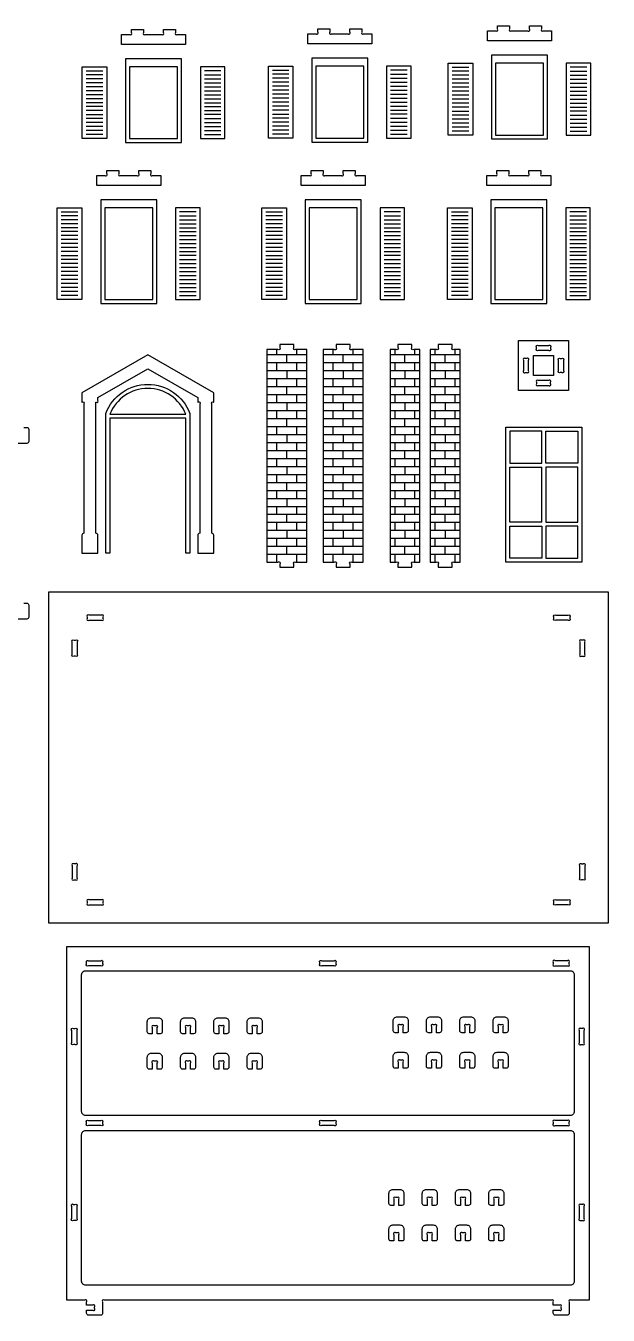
# Model space of a CAD drawing. Extents: x 5615 to 9811, y -1205 to 1893.
# Drawn here: x 8412 to 9811, y -1205 to 1893 of the extents above; entities that cross this region are included whole.
import ezdxf

# ---------------------------------------------------------------- set-up
doc = ezdxf.new("R2010")
doc.units = 0
doc.header["$MEASUREMENT"] = 0
doc.layers.add('LAYER1', color=18, linetype='CONTINUOUS')

msp = doc.modelspace()

# ---------------------------------------------------------------- linework, layer by layer
at = {"layer": 'LAYER1'}
for points in [[(9521.4, 1857.5), (9521.4, 1881.5), (9541.2, 1881.5, 1), (9545.4, 1885.7), (9545.4, 1893.5), (9574.2, 1893.5), (9574.2, 1885.7, 1), (9578.5, 1881.5), (9618, 1881.5, 1), (9622.2, 1885.7), (9622.2, 1893.5), (9651, 1893.5), (9651, 1885.7, 1), (9655.3, 1881.5), (9675, 1881.5), (9675, 1857.5)], [(8641.9, 1848.8), (8641.9, 1872.8), (8661.7, 1872.8, 1), (8665.9, 1877), (8665.9, 1884.8), (8694.7, 1884.8), (8694.7, 1877, 1), (8699, 1872.8), (8738.5, 1872.8, 1), (8742.7, 1877), (8742.7, 1884.8), (8771.5, 1884.8), (8771.5, 1877, 1), (8775.8, 1872.8), (8795.5, 1872.8), (8795.5, 1848.8)], [(9089.6, 1850.1), (9089.6, 1874.1), (9109.3, 1874.1, 1), (9113.6, 1878.4), (9113.6, 1886.1), (9142.4, 1886.1), (9142.4, 1878.4, 1), (9146.6, 1874.1), (9186.1, 1874.1, 1), (9190.4, 1878.4), (9190.4, 1886.1), (9219.2, 1886.1), (9219.2, 1878.4, 1), (9223.4, 1874.1), (9243.2, 1874.1), (9243.2, 1850.1)], [(8582.3, 1510), (8582.3, 1534), (8602, 1534, 1), (8606.3, 1538.2), (8606.3, 1546), (8635.1, 1546), (8635.1, 1538.2, 1), (8639.3, 1534), (8678.8, 1534, 1), (8683.1, 1538.2), (8683.1, 1546), (8711.9, 1546), (8711.9, 1538.2, 1), (8716.1, 1534), (8735.9, 1534), (8735.9, 1510)], [(9073.7, 1510), (9073.7, 1534), (9093.4, 1534, 1), (9097.7, 1538.2), (9097.7, 1546), (9126.5, 1546), (9126.5, 1538.2, 1), (9130.7, 1534), (9170.2, 1534, 1), (9174.5, 1538.2), (9174.5, 1546), (9203.3, 1546), (9203.3, 1538.2, 1), (9207.5, 1534), (9227.3, 1534), (9227.3, 1510)], [(9519.9, 1510), (9519.9, 1534), (9539.7, 1534, 1), (9543.9, 1538.2), (9543.9, 1546), (9572.7, 1546), (9572.7, 1538.2, 1), (9577, 1534), (9616.5, 1534, 1), (9620.7, 1538.2), (9620.7, 1546), (9649.5, 1546), (9649.5, 1538.2, 1), (9653.8, 1534), (9673.5, 1534), (9673.5, 1510)], [(9022, 1127.4), (9022, 1119.6, -1), (9017.7, 1115.4), (8990.8, 1115.4), (8990.8, 604.2), (9017.7, 604.2, -1), (9022, 599.9), (9022, 592.2), (9055.6, 592.2), (9055.6, 599.9, -1), (9059.8, 604.2), (9086.8, 604.2), (9086.8, 1115.4), (9059.8, 1115.4, -1), (9055.6, 1119.6), (9055.6, 1127.4)], [(9157.3, 1127.4), (9157.3, 1119.6, -1), (9153.1, 1115.4), (9126.1, 1115.4), (9126.1, 604.2), (9153.1, 604.2, -1), (9157.3, 599.9), (9157.3, 592.2), (9190.9, 592.2), (9190.9, 599.9, -1), (9195.2, 604.2), (9222.1, 604.2), (9222.1, 1115.4), (9195.2, 1115.4, -1), (9190.9, 1119.6), (9190.9, 1127.4)], [(9306.2, 1127.4), (9306.2, 1119.6, -1), (9301.9, 1115.4), (9287, 1115.4), (9287, 604.2), (9301.9, 604.2, -1), (9306.2, 599.9), (9306.2, 592.2), (9339.8, 592.2), (9339.8, 599.9, -1), (9344, 604.2), (9359, 604.2), (9359, 1115.4), (9344, 1115.4, -1), (9339.8, 1119.6), (9339.8, 1127.4)], [(9402.7, 1127.4), (9402.7, 1119.6, -1), (9398.4, 1115.4), (9383.5, 1115.4), (9383.5, 604.2), (9398.4, 604.2, -1), (9402.7, 599.9), (9402.7, 592.2), (9436.3, 592.2), (9436.3, 599.9, -1), (9440.5, 604.2), (9455.5, 604.2), (9455.5, 1115.4), (9440.5, 1115.4, -1), (9436.3, 1119.6), (9436.3, 1127.4)], [(9643.4, 1125.1), (9668.5, 1125.1, -1), (9672.7, 1120.9), (9672.7, 1117.3, -1), (9668.5, 1113.1), (9643.4, 1113.1, -1), (9639.1, 1117.3), (9639.1, 1120.9, -1)], [(8580.2, 674), (8580.2, 989.1), (8580.8, 989.1, 1), (8585, 993.3), (8585, 1000.1), (8705, 1069.4), (8825, 1000.1), (8825, 989.1), (8825.6, 989.1, -1), (8829.8, 984.8), (8829.8, 674, 0.414214), (8825, 669.2), (8825, 626), (8863.4, 626), (8863.4, 669.2, 0.414214), (8858.6, 674), (8858.6, 984.8, -1), (8862.9, 989.1), (8863.4, 989.1), (8863.4, 1011.2), (8705, 1102.7), (8546.6, 1011.2), (8546.6, 989.1), (8547.2, 989.1, -1), (8551.4, 984.8), (8551.4, 674, 0.414214), (8546.6, 669.2), (8546.6, 626), (8585, 626), (8585, 669.2, 0.414214)], [(9607.9, 1089.7), (9607.9, 1064.5, 1), (9612.2, 1060.3), (9615.7, 1060.3, 1), (9619.9, 1064.5), (9619.9, 1089.7, 1), (9615.7, 1093.9), (9612.2, 1093.9, 1)], [(9703.9, 1089.7), (9703.9, 1064.5, -1), (9699.7, 1060.3), (9696.2, 1060.3, -1), (9691.9, 1064.5), (9691.9, 1089.7, -1), (9696.2, 1093.9), (9699.7, 1093.9, -1)], [(8604.2, 626), (8604.2, 961.7, -0.694192), (8805.8, 961.7), (8805.8, 626), (8796.2, 626), (8796.2, 950.3), (8613.8, 950.3), (8613.8, 626)], [(9643.4, 1029.1), (9668.5, 1029.1, 1), (9672.7, 1033.3), (9672.7, 1036.9, 1), (9668.5, 1041.1), (9643.4, 1041.1, 1), (9639.1, 1036.9), (9639.1, 1033.3, 1)], [(8613.8, 959.9), (8796.2, 959.9, 0.681461)], [(8593.7, 476.9), (8563.8, 476.9, 1), (8559.5, 472.6), (8559.5, 469.1, 1), (8563.8, 464.9), (8593.7, 464.9, 1), (8597.9, 469.1), (8597.9, 472.6, 1)], [(9685.1, 476.9), (9715, 476.9, -1), (9719.2, 472.6), (9719.2, 469.1, -1), (9715, 464.9), (9685.1, 464.9, -1), (9680.8, 469.1), (9680.8, 472.6, -1)], [(8535.5, 412.6), (8535.5, 382.7, -1), (8531.3, 378.5), (8527.8, 378.5, -1), (8523.5, 382.7), (8523.5, 412.6, -1), (8527.8, 416.9), (8531.3, 416.9, -1)], [(9743.2, 412.6), (9743.2, 382.7, 1), (9747.5, 378.5), (9751, 378.5, 1), (9755.2, 382.7), (9755.2, 412.6, 1), (9751, 416.9), (9747.5, 416.9, 1)], [(8523.5, -125), (8523.5, -154.9, 1), (8527.8, -159.1), (8531.3, -159.1, 1), (8535.5, -154.9), (8535.5, -125, 1), (8531.3, -120.7), (8527.8, -120.7, 1)], [(9755.2, -125), (9755.2, -154.9, -1), (9751, -159.1), (9747.5, -159.1, -1), (9743.2, -154.9), (9743.2, -125, -1), (9747.5, -120.7), (9751, -120.7, -1)], [(8563.8, -219.1), (8593.7, -219.1, 1), (8597.9, -214.9), (8597.9, -211.4, 1), (8593.7, -207.1), (8563.8, -207.1, 1), (8559.5, -211.4), (8559.5, -214.9, 1)], [(9715, -219.1), (9685.1, -219.1, -1), (9680.8, -214.9), (9680.8, -211.4, -1), (9685.1, -207.1), (9715, -207.1, -1), (9719.2, -211.4), (9719.2, -214.9, -1)], [(8562.8, -1205.3, -0.414214), (8558, -1200.5), (8558, -1193.3), (8573, -1193.3, 1), (8577.2, -1189), (8577.2, -1185.5, 1), (8573, -1181.3), (8558, -1181.3), (8558, -1173.5, 1), (8553.8, -1169.3), (8510, -1169.3), (8510, -319.5), (9765.7, -319.5), (9765.7, -1169.3), (9721.9, -1169.3, 1), (9717.7, -1173.5), (9717.7, -1200.5, -0.414214), (9712.9, -1205.3), (9684.1, -1205.3, -0.414214), (9679.3, -1200.5), (9679.3, -1193.3), (9694.2, -1193.3, 1), (9698.5, -1189), (9698.5, -1185.5, 1), (9694.2, -1181.3), (9679.3, -1181.3), (9679.3, -1173.5, 1), (9675, -1169.3), (8600.7, -1169.3, 1), (8596.4, -1173.5), (8596.4, -1200.5, -0.414214), (8591.6, -1205.3)], [(8562.3, -353.3), (8592.2, -353.3, -1), (8596.4, -357.5), (8596.4, -361, -1), (8592.2, -365.3), (8562.3, -365.3, -1), (8558, -361), (8558, -357.5, -1)], [(9122.9, -353.3), (9152.8, -353.3, -1), (9157, -357.5), (9157, -361, -1), (9152.8, -365.3), (9122.9, -365.3, -1), (9118.6, -361), (9118.6, -357.5, -1)], [(9683.5, -365.3), (9713.4, -365.3, 1), (9717.7, -361), (9717.7, -357.5, 1), (9713.4, -353.3), (9683.5, -353.3, 1), (9679.3, -357.5), (9679.3, -361, 1)], [(9729.7, -386.9), (9729.7, -715.7, -0.414214), (9720.1, -725.3), (8555.6, -725.3, -0.414214), (8546, -715.7), (8546, -386.9, -0.414214), (8555.6, -377.3), (9720.1, -377.3, -0.414214)], [(8703.8, -524), (8703.8, -500, -0.414214), (8713.4, -490.4), (8730.2, -490.4, -0.414214), (8739.8, -500), (8739.8, -524, -0.414214), (8735, -528.8), (8727.8, -528.8), (8727.8, -513.8, 1), (8723.5, -509.6), (8720, -509.6, 1), (8715.8, -513.8), (8715.8, -528.8), (8708.6, -528.8, -0.414214)], [(8783.8, -524), (8783.8, -500, -0.414214), (8793.4, -490.4), (8810.2, -490.4, -0.414214), (8819.8, -500), (8819.8, -524, -0.414214), (8815, -528.8), (8807.8, -528.8), (8807.8, -513.8, 1), (8803.6, -509.6), (8800, -509.6, 1), (8795.8, -513.8), (8795.8, -528.8), (8788.6, -528.8, -0.414214)], [(8863.8, -524), (8863.8, -500, -0.414214), (8873.4, -490.4), (8890.2, -490.4, -0.414214), (8899.8, -500), (8899.8, -524, -0.414214), (8895, -528.8), (8887.8, -528.8), (8887.8, -513.8, 1), (8883.6, -509.6), (8880.1, -509.6, 1), (8875.8, -513.8), (8875.8, -528.8), (8868.6, -528.8, -0.414214)], [(8943.8, -524), (8943.8, -500, -0.414214), (8953.4, -490.4), (8970.2, -490.4, -0.414214), (8979.8, -500), (8979.8, -524, -0.414214), (8975, -528.8), (8967.8, -528.8), (8967.8, -513.8, 1), (8963.6, -509.6), (8960.1, -509.6, 1), (8955.8, -513.8), (8955.8, -528.8), (8948.6, -528.8, -0.414214)], [(9294.7, -521.6), (9294.7, -497.6, -0.414214), (9304.3, -488), (9321.1, -488, -0.414214), (9330.7, -497.6), (9330.7, -521.6, -0.414214), (9325.9, -526.4), (9318.7, -526.4), (9318.7, -511.5, 1), (9314.4, -507.2), (9310.9, -507.2, 1), (9306.7, -511.5), (9306.7, -526.4), (9299.5, -526.4, -0.414214)], [(9374.7, -521.6), (9374.7, -497.6, -0.414214), (9384.3, -488), (9401.1, -488, -0.414214), (9410.7, -497.6), (9410.7, -521.6, -0.414214), (9405.9, -526.4), (9398.7, -526.4), (9398.7, -511.5, 1), (9394.4, -507.2), (9390.9, -507.2, 1), (9386.7, -511.5), (9386.7, -526.4), (9379.5, -526.4, -0.414214)], [(9454.7, -521.6), (9454.7, -497.6, -0.414214), (9464.3, -488), (9481.1, -488, -0.414214), (9490.7, -497.6), (9490.7, -521.6, -0.414214), (9485.9, -526.4), (9478.7, -526.4), (9478.7, -511.5, 1), (9474.4, -507.2), (9470.9, -507.2, 1), (9466.7, -511.5), (9466.7, -526.4), (9459.5, -526.4, -0.414214)], [(9534.7, -521.6), (9534.7, -497.6, -0.414214), (9544.3, -488), (9561.1, -488, -0.414214), (9570.7, -497.6), (9570.7, -521.6, -0.414214), (9565.9, -526.4), (9558.7, -526.4), (9558.7, -511.5, 1), (9554.5, -507.2), (9550.9, -507.2, 1), (9546.7, -511.5), (9546.7, -526.4), (9539.5, -526.4, -0.414214)], [(8534, -520.7), (8534, -550.6, -1), (8529.8, -554.9), (8526.3, -554.9, -1), (8522, -550.6), (8522, -520.7, -1), (8526.3, -516.5), (8529.8, -516.5, -1)], [(9745.9, -554.9), (9749.4, -554.9, 1), (9753.7, -550.6), (9753.7, -520.7, 1), (9749.4, -516.5), (9745.9, -516.5, 1), (9741.7, -520.7), (9741.7, -550.6, 1)], [(8703.8, -609.3), (8703.8, -585.3, -0.414214), (8713.4, -575.7), (8730.2, -575.7, -0.414214), (8739.8, -585.3), (8739.8, -609.3, -0.414214), (8735, -614.1), (8727.8, -614.1), (8727.8, -599.2, 1), (8723.5, -594.9), (8720, -594.9, 1), (8715.8, -599.2), (8715.8, -614.1), (8708.6, -614.1, -0.414214)], [(8783.8, -609.3), (8783.8, -585.3, -0.414214), (8793.4, -575.7), (8810.2, -575.7, -0.414214), (8819.8, -585.3), (8819.8, -609.3, -0.414214), (8815, -614.1), (8807.8, -614.1), (8807.8, -599.2, 1), (8803.6, -594.9), (8800, -594.9, 1), (8795.8, -599.2), (8795.8, -614.1), (8788.6, -614.1, -0.414214)], [(8863.8, -609.3), (8863.8, -585.3, -0.414214), (8873.4, -575.7), (8890.2, -575.7, -0.414214), (8899.8, -585.3), (8899.8, -609.3, -0.414214), (8895, -614.1), (8887.8, -614.1), (8887.8, -599.2, 1), (8883.6, -594.9), (8880.1, -594.9, 1), (8875.8, -599.2), (8875.8, -614.1), (8868.6, -614.1, -0.414214)], [(8943.8, -609.3), (8943.8, -585.3, -0.414214), (8953.4, -575.7), (8970.2, -575.7, -0.414214), (8979.8, -585.3), (8979.8, -609.3, -0.414214), (8975, -614.1), (8967.8, -614.1), (8967.8, -599.2, 1), (8963.6, -594.9), (8960.1, -594.9, 1), (8955.8, -599.2), (8955.8, -614.1), (8948.6, -614.1, -0.414214)], [(9294.7, -607), (9294.7, -583, -0.414214), (9304.3, -573.4), (9321.1, -573.4, -0.414214), (9330.7, -583), (9330.7, -607, -0.414214), (9325.9, -611.8), (9318.7, -611.8), (9318.7, -596.8, 1), (9314.4, -592.6), (9310.9, -592.6, 1), (9306.7, -596.8), (9306.7, -611.8), (9299.5, -611.8, -0.414214)], [(9374.7, -607), (9374.7, -583, -0.414214), (9384.3, -573.4), (9401.1, -573.4, -0.414214), (9410.7, -583), (9410.7, -607, -0.414214), (9405.9, -611.8), (9398.7, -611.8), (9398.7, -596.8, 1), (9394.4, -592.6), (9390.9, -592.6, 1), (9386.7, -596.8), (9386.7, -611.8), (9379.5, -611.8, -0.414214)], [(9454.7, -607), (9454.7, -583, -0.414214), (9464.3, -573.4), (9481.1, -573.4, -0.414214), (9490.7, -583), (9490.7, -607, -0.414214), (9485.9, -611.8), (9478.7, -611.8), (9478.7, -596.8, 1), (9474.4, -592.6), (9470.9, -592.6, 1), (9466.7, -596.8), (9466.7, -611.8), (9459.5, -611.8, -0.414214)], [(9534.7, -607), (9534.7, -583, -0.414214), (9544.3, -573.4), (9561.1, -573.4, -0.414214), (9570.7, -583), (9570.7, -607, -0.414214), (9565.9, -611.8), (9558.7, -611.8), (9558.7, -596.8, 1), (9554.5, -592.6), (9550.9, -592.6, 1), (9546.7, -596.8), (9546.7, -611.8), (9539.5, -611.8, -0.414214)], [(8592.2, -749.3), (8562.3, -749.3, -1), (8558, -745), (8558, -741.5, -1), (8562.3, -737.3), (8592.2, -737.3, -1), (8596.4, -741.5), (8596.4, -745, -1)], [(9122.9, -737.3), (9152.8, -737.3, -1), (9157, -741.5), (9157, -745, -1), (9152.8, -749.3), (9122.9, -749.3, -1), (9118.6, -745), (9118.6, -741.5, -1)], [(9683.5, -749.3), (9713.4, -749.3, 1), (9717.7, -745), (9717.7, -741.5, 1), (9713.4, -737.3), (9683.5, -737.3, 1), (9679.3, -741.5), (9679.3, -745, 1)], [(8546, -770.9, -0.414214), (8555.6, -761.3), (9720.1, -761.3, -0.414214), (9729.7, -770.9), (9729.7, -1123.7, -0.414214), (9720.1, -1133.3), (8555.6, -1133.3, -0.414214), (8546, -1123.7)], [(9284.5, -936.6), (9284.5, -912.6, -0.414214), (9294.1, -903), (9310.9, -903, -0.414214), (9320.5, -912.6), (9320.5, -936.6, -0.414214), (9315.7, -941.4), (9308.5, -941.4), (9308.5, -926.5, 1), (9304.2, -922.2), (9300.7, -922.2, 1), (9296.5, -926.5), (9296.5, -941.4), (9289.3, -941.4, -0.414214)], [(9364.5, -936.6), (9364.5, -912.6, -0.414214), (9374.1, -903), (9390.9, -903, -0.414214), (9400.5, -912.6), (9400.5, -936.6, -0.414214), (9395.7, -941.4), (9388.5, -941.4), (9388.5, -926.5, 1), (9384.2, -922.2), (9380.7, -922.2, 1), (9376.5, -926.5), (9376.5, -941.4), (9369.3, -941.4, -0.414214)], [(9444.5, -936.6), (9444.5, -912.6, -0.414214), (9454.1, -903), (9470.9, -903, -0.414214), (9480.5, -912.6), (9480.5, -936.6, -0.414214), (9475.7, -941.4), (9468.5, -941.4), (9468.5, -926.5, 1), (9464.3, -922.2), (9460.7, -922.2, 1), (9456.5, -926.5), (9456.5, -941.4), (9449.3, -941.4, -0.414214)], [(9524.5, -936.6), (9524.5, -912.6, -0.414214), (9534.1, -903), (9550.9, -903, -0.414214), (9560.5, -912.6), (9560.5, -936.6, -0.414214), (9555.7, -941.4), (9548.5, -941.4), (9548.5, -926.5, 1), (9544.3, -922.2), (9540.8, -922.2, 1), (9536.5, -926.5), (9536.5, -941.4), (9529.3, -941.4, -0.414214)], [(8534, -943.1), (8534, -973, -1), (8529.8, -977.3), (8526.3, -977.3, -1), (8522, -973), (8522, -943.1, -1), (8526.3, -938.9), (8529.8, -938.9, -1)], [(9741.7, -943.1), (9741.7, -973, 1), (9745.9, -977.3), (9749.4, -977.3, 1), (9753.7, -973), (9753.7, -943.1, 1), (9749.4, -938.9), (9745.9, -938.9, 1)], [(9284.5, -1022), (9284.5, -998, -0.414214), (9294.1, -988.4), (9310.9, -988.4, -0.414214), (9320.5, -998), (9320.5, -1022, -0.414214), (9315.7, -1026.8), (9308.5, -1026.8), (9308.5, -1011.8, 1), (9304.2, -1007.6), (9300.7, -1007.6, 1), (9296.5, -1011.8), (9296.5, -1026.8), (9289.3, -1026.8, -0.414214)], [(9364.5, -1022), (9364.5, -998, -0.414214), (9374.1, -988.4), (9390.9, -988.4, -0.414214), (9400.5, -998), (9400.5, -1022, -0.414214), (9395.7, -1026.8), (9388.5, -1026.8), (9388.5, -1011.8, 1), (9384.2, -1007.6), (9380.7, -1007.6, 1), (9376.5, -1011.8), (9376.5, -1026.8), (9369.3, -1026.8, -0.414214)], [(9444.5, -1022), (9444.5, -998, -0.414214), (9454.1, -988.4), (9470.9, -988.4, -0.414214), (9480.5, -998), (9480.5, -1022, -0.414214), (9475.7, -1026.8), (9468.5, -1026.8), (9468.5, -1011.8, 1), (9464.3, -1007.6), (9460.7, -1007.6, 1), (9456.5, -1011.8), (9456.5, -1026.8), (9449.3, -1026.8, -0.414214)], [(9524.5, -1022), (9524.5, -998, -0.414214), (9534.1, -988.4), (9550.9, -988.4, -0.414214), (9560.5, -998), (9560.5, -1022, -0.414214), (9555.7, -1026.8), (9548.5, -1026.8), (9548.5, -1011.8, 1), (9544.3, -1007.6), (9540.8, -1007.6, 1), (9536.5, -1011.8), (9536.5, -1026.8), (9529.3, -1026.8, -0.414214)]]:
    msp.add_lwpolyline(points, format="xyb", close=True, dxfattribs=at)
for points in [[(8785.9, 1814.3), (8651.5, 1814.3), (8651.5, 1612.7), (8785.9, 1612.7)], [(9233.6, 1815.6), (9099.2, 1815.6), (9099.2, 1614), (9233.6, 1614)], [(9426.5, 1803.8), (9485.7, 1803.8), (9485.7, 1631), (9426.5, 1631)], [(9665.4, 1823), (9531, 1823), (9531, 1621.4), (9665.4, 1621.4)], [(9655.8, 1803.8), (9540.6, 1803.8), (9540.6, 1631), (9655.8, 1631)], [(9769.9, 1803.8), (9710.7, 1803.8), (9710.7, 1631), (9769.9, 1631)], [(8547, 1795.1), (8606.2, 1795.1), (8606.2, 1622.3), (8547, 1622.3)], [(8776.3, 1795.1), (8661.1, 1795.1), (8661.1, 1622.3), (8776.3, 1622.3)], [(8890.4, 1795.1), (8831.3, 1795.1), (8831.3, 1622.3), (8890.4, 1622.3)], [(8994.7, 1796.4), (9053.8, 1796.4), (9053.8, 1623.6), (8994.7, 1623.6)], [(9224, 1796.4), (9108.8, 1796.4), (9108.8, 1623.6), (9224, 1623.6)], [(9338, 1796.4), (9278.9, 1796.4), (9278.9, 1623.6), (9338, 1623.6)], [(8726.3, 1475.5), (8591.9, 1475.5), (8591.9, 1225.9), (8726.3, 1225.9)], [(9217.7, 1475.5), (9083.3, 1475.5), (9083.3, 1225.9), (9217.7, 1225.9)], [(9663.9, 1475.5), (9529.5, 1475.5), (9529.5, 1225.9), (9663.9, 1225.9)], [(8487.4, 1456.3), (8546.5, 1456.3), (8546.5, 1235.5), (8487.4, 1235.5)], [(8716.7, 1456.3), (8601.5, 1456.3), (8601.5, 1235.5), (8716.7, 1235.5)], [(8830.7, 1456.3), (8771.6, 1456.3), (8771.6, 1235.5), (8830.7, 1235.5)], [(8978.8, 1456.3), (9037.9, 1456.3), (9037.9, 1235.5), (8978.8, 1235.5)], [(9208.1, 1456.3), (9092.9, 1456.3), (9092.9, 1235.5), (9208.1, 1235.5)], [(9322.1, 1456.3), (9263, 1456.3), (9263, 1235.5), (9322.1, 1235.5)], [(9425.1, 1456.3), (9484.2, 1456.3), (9484.2, 1235.5), (9425.1, 1235.5)], [(9654.3, 1456.3), (9539.1, 1456.3), (9539.1, 1235.5), (9654.3, 1235.5)], [(9768.4, 1456.3), (9709.3, 1456.3), (9709.3, 1235.5), (9768.4, 1235.5)], [(9715.9, 1137.1), (9715.9, 1017.1), (9595.9, 1017.1), (9595.9, 1137.1)], [(9632.1, 1100.9), (9679.8, 1100.9), (9679.8, 1053.3), (9632.1, 1053.3)], [(9565.3, 928.9), (9747.7, 928.9), (9747.7, 604.6), (9565.3, 604.6)], [(9574.9, 919.3), (9574.9, 842.5), (9651.7, 842.5), (9651.7, 919.3)], [(9661.3, 842.5), (9661.3, 919.3), (9738.1, 919.3), (9738.1, 842.5)], [(9661.3, 700.6), (9738.1, 700.6), (9738.1, 832.9), (9661.3, 832.9)], [(9574.9, 691), (9651.7, 691), (9651.7, 614.2), (9574.9, 614.2)], [(9661.3, 614.2), (9738.1, 614.2), (9738.1, 691), (9661.3, 691)], [(8467.4, 533.1), (9811.4, 533.1), (9811.4, -263.3), (8467.4, -263.3)]]:
    msp.add_lwpolyline(points, close=True, dxfattribs=at)
for points in [[(8556.6, 1785.5), (8596.6, 1785.5)], [(8596.6, 1775.9), (8556.6, 1775.9)], [(8880.8, 1785.5), (8840.9, 1785.5)], [(8840.9, 1775.9), (8880.8, 1775.9)], [(9004.3, 1786.8), (9044.2, 1786.8)], [(9044.2, 1777.2), (9004.3, 1777.2)], [(9044.2, 1767.6), (9004.3, 1767.6)], [(9328.4, 1786.8), (9288.5, 1786.8)], [(9288.5, 1777.2), (9328.4, 1777.2)], [(9288.5, 1767.6), (9328.4, 1767.6)], [(9436.1, 1794.2), (9476.1, 1794.2)], [(9476.1, 1784.6), (9436.1, 1784.6)], [(9476.1, 1775), (9436.1, 1775)], [(9760.3, 1794.2), (9720.3, 1794.2)], [(9720.3, 1784.6), (9760.3, 1784.6)], [(9720.3, 1775), (9760.3, 1775)], [(8596.6, 1766.3), (8556.6, 1766.3)], [(8596.6, 1756.7), (8556.6, 1756.7)], [(8596.6, 1747.1), (8556.6, 1747.1)], [(8596.6, 1737.5), (8556.6, 1737.5)], [(8840.9, 1766.3), (8880.8, 1766.3)], [(8840.9, 1756.7), (8880.8, 1756.7)], [(8840.9, 1747.1), (8880.8, 1747.1)], [(8840.9, 1737.5), (8880.8, 1737.5)], [(9044.2, 1758), (9004.3, 1758)], [(9044.2, 1748.4), (9004.3, 1748.4)], [(9044.2, 1738.8), (9004.3, 1738.8)], [(9288.5, 1758), (9328.4, 1758)], [(9288.5, 1748.4), (9328.4, 1748.4)], [(9288.5, 1738.8), (9328.4, 1738.8)], [(9476.1, 1765.4), (9436.1, 1765.4)], [(9476.1, 1755.8), (9436.1, 1755.8)], [(9476.1, 1746.2), (9436.1, 1746.2)], [(9476.1, 1736.6), (9436.1, 1736.6)], [(9720.3, 1765.4), (9760.3, 1765.4)], [(9720.3, 1755.8), (9760.3, 1755.8)], [(9720.3, 1746.2), (9760.3, 1746.2)], [(9720.3, 1736.6), (9760.3, 1736.6)], [(8596.6, 1727.9), (8556.6, 1727.9)], [(8596.6, 1718.3), (8556.6, 1718.3)], [(8596.6, 1708.7), (8556.6, 1708.7)], [(8840.9, 1727.9), (8880.8, 1727.9)], [(8840.9, 1718.3), (8880.8, 1718.3)], [(8840.9, 1708.7), (8880.8, 1708.7)], [(9044.2, 1729.2), (9004.3, 1729.2)], [(9044.2, 1719.6), (9004.3, 1719.6)], [(9044.2, 1710), (9004.3, 1710)], [(9288.5, 1729.2), (9328.4, 1729.2)], [(9288.5, 1719.6), (9328.4, 1719.6)], [(9288.5, 1710), (9328.4, 1710)], [(9476.1, 1727), (9436.1, 1727)], [(9476.1, 1717.4), (9436.1, 1717.4)], [(9476.1, 1707.8), (9436.1, 1707.8)], [(9720.3, 1727), (9760.3, 1727)], [(9720.3, 1717.4), (9760.3, 1717.4)], [(9720.3, 1707.8), (9760.3, 1707.8)], [(8596.6, 1699.1), (8556.6, 1699.1)], [(8596.6, 1689.5), (8556.6, 1689.5)], [(8556.6, 1679.9), (8596.6, 1679.9)], [(8840.9, 1699.1), (8880.8, 1699.1)], [(8840.9, 1689.5), (8880.8, 1689.5)], [(8880.8, 1679.9), (8840.9, 1679.9)], [(9044.2, 1700.4), (9004.3, 1700.4)], [(9044.2, 1690.8), (9004.3, 1690.8)], [(9004.3, 1681.2), (9044.2, 1681.2)], [(9288.5, 1700.4), (9328.4, 1700.4)], [(9288.5, 1690.8), (9328.4, 1690.8)], [(9328.4, 1681.2), (9288.5, 1681.2)], [(9476.1, 1698.2), (9436.1, 1698.2)], [(9436.1, 1688.6), (9476.1, 1688.6)], [(9476.1, 1679), (9436.1, 1679)], [(9720.3, 1698.2), (9760.3, 1698.2)], [(9760.3, 1688.6), (9720.3, 1688.6)], [(9720.3, 1679), (9760.3, 1679)], [(8596.6, 1670.3), (8556.6, 1670.3)], [(8596.6, 1660.7), (8556.6, 1660.7)], [(8596.6, 1651.1), (8556.6, 1651.1)], [(8840.9, 1670.3), (8880.8, 1670.3)], [(8840.9, 1660.7), (8880.8, 1660.7)], [(8840.9, 1651.1), (8880.8, 1651.1)], [(9044.2, 1671.6), (9004.3, 1671.6)], [(9044.2, 1662), (9004.3, 1662)], [(9044.2, 1652.4), (9004.3, 1652.4)], [(9044.2, 1642.8), (9004.3, 1642.8)], [(9288.5, 1671.6), (9328.4, 1671.6)], [(9288.5, 1662), (9328.4, 1662)], [(9288.5, 1652.4), (9328.4, 1652.4)], [(9288.5, 1642.8), (9328.4, 1642.8)], [(9476.1, 1669.4), (9436.1, 1669.4)], [(9476.1, 1659.8), (9436.1, 1659.8)], [(9476.1, 1650.2), (9436.1, 1650.2)], [(9720.3, 1669.4), (9760.3, 1669.4)], [(9720.3, 1659.8), (9760.3, 1659.8)], [(9720.3, 1650.2), (9760.3, 1650.2)], [(8596.6, 1641.5), (8556.6, 1641.5)], [(8596.6, 1631.9), (8556.6, 1631.9)], [(8840.9, 1641.5), (8880.8, 1641.5)], [(8840.9, 1631.9), (8880.8, 1631.9)], [(9044.2, 1633.2), (9004.3, 1633.2)], [(9288.5, 1633.2), (9328.4, 1633.2)], [(9476.1, 1640.6), (9436.1, 1640.6)], [(9720.3, 1640.6), (9760.3, 1640.6)], [(8497, 1446.7), (8536.9, 1446.7)], [(8536.9, 1437.1), (8497, 1437.1)], [(8536.9, 1427.5), (8497, 1427.5)], [(8821.1, 1446.7), (8781.2, 1446.7)], [(8781.2, 1437.1), (8821.1, 1437.1)], [(8781.2, 1427.5), (8821.1, 1427.5)], [(8988.4, 1446.7), (9028.3, 1446.7)], [(9028.3, 1437.1), (8988.4, 1437.1)], [(9028.3, 1427.5), (8988.4, 1427.5)], [(9312.5, 1446.7), (9272.6, 1446.7)], [(9272.6, 1437.1), (9312.5, 1437.1)], [(9272.6, 1427.5), (9312.5, 1427.5)], [(9434.7, 1446.7), (9474.6, 1446.7)], [(9474.6, 1437.1), (9434.7, 1437.1)], [(9474.6, 1427.5), (9434.7, 1427.5)], [(9758.8, 1446.7), (9718.9, 1446.7)], [(9718.9, 1437.1), (9758.8, 1437.1)], [(9718.9, 1427.5), (9758.8, 1427.5)], [(8536.9, 1417.9), (8497, 1417.9)], [(8536.9, 1408.3), (8497, 1408.3)], [(8536.9, 1398.7), (8497, 1398.7)], [(8781.2, 1417.9), (8821.1, 1417.9)], [(8781.2, 1408.3), (8821.1, 1408.3)], [(8781.2, 1398.7), (8821.1, 1398.7)], [(9028.3, 1417.9), (8988.4, 1417.9)], [(9028.3, 1408.3), (8988.4, 1408.3)], [(9028.3, 1398.7), (8988.4, 1398.7)], [(9272.6, 1417.9), (9312.5, 1417.9)], [(9272.6, 1408.3), (9312.5, 1408.3)], [(9272.6, 1398.7), (9312.5, 1398.7)], [(9474.6, 1417.9), (9434.7, 1417.9)], [(9474.6, 1408.3), (9434.7, 1408.3)], [(9474.6, 1398.7), (9434.7, 1398.7)], [(9718.9, 1417.9), (9758.8, 1417.9)], [(9718.9, 1408.3), (9758.8, 1408.3)], [(9718.9, 1398.7), (9758.8, 1398.7)], [(8536.9, 1389.1), (8497, 1389.1)], [(8536.9, 1379.5), (8497, 1379.5)], [(8536.9, 1369.9), (8497, 1369.9)], [(8781.2, 1389.1), (8821.1, 1389.1)], [(8781.2, 1379.5), (8821.1, 1379.5)], [(8781.2, 1369.9), (8821.1, 1369.9)], [(9028.3, 1389.1), (8988.4, 1389.1)], [(9028.3, 1379.5), (8988.4, 1379.5)], [(9028.3, 1369.9), (8988.4, 1369.9)], [(9272.6, 1389.1), (9312.5, 1389.1)], [(9272.6, 1379.5), (9312.5, 1379.5)], [(9272.6, 1369.9), (9312.5, 1369.9)], [(9474.6, 1389.1), (9434.7, 1389.1)], [(9474.6, 1379.5), (9434.7, 1379.5)], [(9474.6, 1369.9), (9434.7, 1369.9)], [(9718.9, 1389.1), (9758.8, 1389.1)], [(9718.9, 1379.5), (9758.8, 1379.5)], [(9718.9, 1369.9), (9758.8, 1369.9)], [(8536.9, 1360.3), (8497, 1360.3)], [(8536.9, 1350.7), (8497, 1350.7)], [(8497, 1341.1), (8536.9, 1341.1)], [(8781.2, 1360.3), (8821.1, 1360.3)], [(8781.2, 1350.7), (8821.1, 1350.7)], [(8821.1, 1341.1), (8781.2, 1341.1)], [(9028.3, 1360.3), (8988.4, 1360.3)], [(9028.3, 1350.7), (8988.4, 1350.7)], [(8988.4, 1341.1), (9028.3, 1341.1)], [(9272.6, 1360.3), (9312.5, 1360.3)], [(9272.6, 1350.7), (9312.5, 1350.7)], [(9312.5, 1341.1), (9272.6, 1341.1)], [(9474.6, 1360.3), (9434.7, 1360.3)], [(9474.6, 1350.7), (9434.7, 1350.7)], [(9434.7, 1341.1), (9474.6, 1341.1)], [(9718.9, 1360.3), (9758.8, 1360.3)], [(9718.9, 1350.7), (9758.8, 1350.7)], [(9758.8, 1341.1), (9718.9, 1341.1)], [(8536.9, 1331.5), (8497, 1331.5)], [(8536.9, 1321.9), (8497, 1321.9)], [(8536.9, 1312.3), (8497, 1312.3)], [(8536.9, 1302.7), (8497, 1302.7)], [(8781.2, 1331.5), (8821.1, 1331.5)], [(8781.2, 1321.9), (8821.1, 1321.9)], [(8781.2, 1312.3), (8821.1, 1312.3)], [(8781.2, 1302.7), (8821.1, 1302.7)], [(9028.3, 1331.5), (8988.4, 1331.5)], [(9028.3, 1321.9), (8988.4, 1321.9)], [(9028.3, 1312.3), (8988.4, 1312.3)], [(9028.3, 1302.7), (8988.4, 1302.7)], [(9272.6, 1331.5), (9312.5, 1331.5)], [(9272.6, 1321.9), (9312.5, 1321.9)], [(9272.6, 1312.3), (9312.5, 1312.3)], [(9272.6, 1302.7), (9312.5, 1302.7)], [(9474.6, 1331.5), (9434.7, 1331.5)], [(9474.6, 1321.9), (9434.7, 1321.9)], [(9474.6, 1312.3), (9434.7, 1312.3)], [(9474.6, 1302.7), (9434.7, 1302.7)], [(9718.9, 1331.5), (9758.8, 1331.5)], [(9718.9, 1321.9), (9758.8, 1321.9)], [(9718.9, 1312.3), (9758.8, 1312.3)], [(9718.9, 1302.7), (9758.8, 1302.7)], [(8536.9, 1293.1), (8497, 1293.1)], [(8536.9, 1283.5), (8497, 1283.5)], [(8536.9, 1273.9), (8497, 1273.9)], [(8781.2, 1293.1), (8821.1, 1293.1)], [(8781.2, 1283.5), (8821.1, 1283.5)], [(8781.2, 1273.9), (8821.1, 1273.9)], [(9028.3, 1293.1), (8988.4, 1293.1)], [(9028.3, 1283.5), (8988.4, 1283.5)], [(9028.3, 1273.9), (8988.4, 1273.9)], [(9272.6, 1293.1), (9312.5, 1293.1)], [(9272.6, 1283.5), (9312.5, 1283.5)], [(9272.6, 1273.9), (9312.5, 1273.9)], [(9474.6, 1293.1), (9434.7, 1293.1)], [(9474.6, 1283.5), (9434.7, 1283.5)], [(9474.6, 1273.9), (9434.7, 1273.9)], [(9718.9, 1293.1), (9758.8, 1293.1)], [(9718.9, 1283.5), (9758.8, 1283.5)], [(9718.9, 1273.9), (9758.8, 1273.9)], [(8536.9, 1264.3), (8497, 1264.3)], [(8536.9, 1254.7), (8497, 1254.7)], [(8536.9, 1245.1), (8497, 1245.1)], [(8781.2, 1264.3), (8821.1, 1264.3)], [(8781.2, 1254.7), (8821.1, 1254.7)], [(8781.2, 1245.1), (8821.1, 1245.1)], [(9028.3, 1264.3), (8988.4, 1264.3)], [(9028.3, 1254.7), (8988.4, 1254.7)], [(9028.3, 1245.1), (8988.4, 1245.1)], [(9272.6, 1264.3), (9312.5, 1264.3)], [(9272.6, 1254.7), (9312.5, 1254.7)], [(9272.6, 1245.1), (9312.5, 1245.1)], [(9474.6, 1264.3), (9434.7, 1264.3)], [(9474.6, 1254.7), (9434.7, 1254.7)], [(9474.6, 1245.1), (9434.7, 1245.1)], [(9718.9, 1264.3), (9758.8, 1264.3)], [(9718.9, 1254.7), (9758.8, 1254.7)], [(9718.9, 1245.1), (9758.8, 1245.1)], [(8990.8, 1103.4), (9086.8, 1103.4)], [(9014.8, 1103.4), (9014.8, 1115.4)], [(9038.8, 1084.2), (9038.8, 1103.4)], [(9062.8, 1103.4), (9062.8, 1115.4)], [(9126.1, 1103.4), (9222.1, 1103.4)], [(9150.1, 1103.4), (9150.1, 1115.4)], [(9174.1, 1084.2), (9174.1, 1103.4)], [(9198.1, 1103.4), (9198.1, 1115.4)], [(9287, 1103.4), (9359, 1103.4)], [(9299, 1103.4), (9299, 1115.4)], [(9323, 1084.2), (9323, 1103.4)], [(9347, 1103.4), (9347, 1115.4)], [(9383.5, 1103.4), (9455.5, 1103.4)], [(9395.5, 1103.4), (9395.5, 1115.4)], [(9419.5, 1084.2), (9419.5, 1103.4)], [(9443.5, 1103.4), (9443.5, 1115.4)], [(8990.8, 1084.2), (9086.8, 1084.2)], [(8990.8, 1065), (9086.8, 1065)], [(9014.8, 1065), (9014.8, 1084.2)], [(9038.8, 1065), (9038.8, 1045.8)], [(9062.8, 1065), (9062.8, 1084.2)], [(9126.1, 1084.2), (9222.1, 1084.2)], [(9126.1, 1065), (9222.1, 1065)], [(9150.1, 1065), (9150.1, 1084.2)], [(9174.1, 1065), (9174.1, 1045.8)], [(9198.1, 1065), (9198.1, 1084.2)], [(9287, 1084.2), (9359, 1084.2)], [(9287, 1065), (9359, 1065)], [(9299, 1065), (9299, 1084.2)], [(9323, 1065), (9323, 1045.8)], [(9347, 1065), (9347, 1084.2)], [(9383.5, 1084.2), (9455.5, 1084.2)], [(9383.5, 1065), (9455.5, 1065)], [(9395.5, 1065), (9395.5, 1084.2)], [(9419.5, 1065), (9419.5, 1045.8)], [(9443.5, 1065), (9443.5, 1084.2)], [(8990.8, 1045.8), (9086.8, 1045.8)], [(8990.8, 1026.6), (9086.8, 1026.6)], [(9014.8, 1026.6), (9014.8, 1045.8)], [(9038.8, 1007.4), (9038.8, 1026.6)], [(9062.8, 1026.6), (9062.8, 1045.8)], [(9126.1, 1045.8), (9222.1, 1045.8)], [(9126.1, 1026.6), (9222.1, 1026.6)], [(9150.1, 1026.6), (9150.1, 1045.8)], [(9174.1, 1007.4), (9174.1, 1026.6)], [(9198.1, 1026.6), (9198.1, 1045.8)], [(9287, 1045.8), (9359, 1045.8)], [(9287, 1026.6), (9359, 1026.6)], [(9299, 1026.6), (9299, 1045.8)], [(9323, 1007.4), (9323, 1026.6)], [(9347, 1026.6), (9347, 1045.8)], [(9383.5, 1045.8), (9455.5, 1045.8)], [(9383.5, 1026.6), (9455.5, 1026.6)], [(9395.5, 1026.6), (9395.5, 1045.8)], [(9419.5, 1007.4), (9419.5, 1026.6)], [(9443.5, 1026.6), (9443.5, 1045.8)], [(8990.8, 1007.4), (9086.8, 1007.4)], [(9014.8, 988.2), (9014.8, 1007.4)], [(9062.8, 988.2), (9062.8, 1007.4)], [(9126.1, 1007.4), (9222.1, 1007.4)], [(9150.1, 988.2), (9150.1, 1007.4)], [(9198.1, 988.2), (9198.1, 1007.4)], [(9287, 1007.4), (9359, 1007.4)], [(9299, 988.2), (9299, 1007.4)], [(9347, 988.2), (9347, 1007.4)], [(9383.5, 1007.4), (9455.5, 1007.4)], [(9395.5, 988.2), (9395.5, 1007.4)], [(9443.5, 988.2), (9443.5, 1007.4)], [(8990.8, 988.2), (9086.8, 988.2)], [(8990.8, 969), (9086.8, 969)], [(9014.8, 949.8), (9014.8, 969)], [(9038.8, 988.2), (9038.8, 969)], [(9062.8, 949.8), (9062.8, 969)], [(9126.1, 988.2), (9222.1, 988.2)], [(9126.1, 969), (9222.1, 969)], [(9150.1, 949.8), (9150.1, 969)], [(9174.1, 988.2), (9174.1, 969)], [(9198.1, 949.8), (9198.1, 969)], [(9287, 988.2), (9359, 988.2)], [(9287, 969), (9359, 969)], [(9299, 949.8), (9299, 969)], [(9323, 988.2), (9323, 969)], [(9347, 949.8), (9347, 969)], [(9383.5, 988.2), (9455.5, 988.2)], [(9383.5, 969), (9455.5, 969)], [(9395.5, 949.8), (9395.5, 969)], [(9419.5, 988.2), (9419.5, 969)], [(9443.5, 949.8), (9443.5, 969)], [(8990.8, 949.8), (9086.8, 949.8)], [(8990.8, 930.6), (9086.8, 930.6)], [(9014.8, 911.4), (9014.8, 930.6)], [(9038.8, 930.6), (9038.8, 949.8)], [(9062.8, 911.4), (9062.8, 930.6)], [(9126.1, 949.8), (9222.1, 949.8)], [(9126.1, 930.6), (9222.1, 930.6)], [(9150.1, 911.4), (9150.1, 930.6)], [(9174.1, 930.6), (9174.1, 949.8)], [(9198.1, 911.4), (9198.1, 930.6)], [(9287, 949.8), (9359, 949.8)], [(9287, 930.6), (9359, 930.6)], [(9299, 911.4), (9299, 930.6)], [(9323, 930.6), (9323, 949.8)], [(9347, 911.4), (9347, 930.6)], [(9383.5, 949.8), (9455.5, 949.8)], [(9383.5, 930.6), (9455.5, 930.6)], [(9395.5, 911.4), (9395.5, 930.6)], [(9419.5, 930.6), (9419.5, 949.8)], [(9443.5, 911.4), (9443.5, 930.6)], [(8990.8, 911.4), (9086.8, 911.4)], [(9038.8, 911.4), (9038.8, 892.2)], [(9126.1, 911.4), (9222.1, 911.4)], [(9174.1, 911.4), (9174.1, 892.2)], [(9287, 911.4), (9359, 911.4)], [(9323, 911.4), (9323, 892.2)], [(9383.5, 911.4), (9455.5, 911.4)], [(9419.5, 911.4), (9419.5, 892.2)], [(8990.8, 892.2), (9086.8, 892.2)], [(8990.8, 873), (9086.8, 873)], [(9014.8, 873), (9014.8, 892.2)], [(9038.8, 853.8), (9038.8, 873)], [(9062.8, 873), (9062.8, 892.2)], [(9126.1, 892.2), (9222.1, 892.2)], [(9126.1, 873), (9222.1, 873)], [(9150.1, 873), (9150.1, 892.2)], [(9174.1, 853.8), (9174.1, 873)], [(9198.1, 873), (9198.1, 892.2)], [(9287, 892.2), (9359, 892.2)], [(9287, 873), (9359, 873)], [(9299, 873), (9299, 892.2)], [(9323, 853.8), (9323, 873)], [(9347, 873), (9347, 892.2)], [(9383.5, 892.2), (9455.5, 892.2)], [(9383.5, 873), (9455.5, 873)], [(9395.5, 873), (9395.5, 892.2)], [(9419.5, 853.8), (9419.5, 873)], [(9443.5, 873), (9443.5, 892.2)], [(8990.8, 853.8), (9086.8, 853.8)], [(9014.8, 834.6), (9014.8, 853.8)], [(9062.8, 834.6), (9062.8, 853.8)], [(9126.1, 853.8), (9222.1, 853.8)], [(9150.1, 834.6), (9150.1, 853.8)], [(9198.1, 834.6), (9198.1, 853.8)], [(9287, 853.8), (9359, 853.8)], [(9299, 834.6), (9299, 853.8)], [(9347, 834.6), (9347, 853.8)], [(9383.5, 853.8), (9455.5, 853.8)], [(9395.5, 834.6), (9395.5, 853.8)], [(9443.5, 834.6), (9443.5, 853.8)], [(8990.8, 834.6), (9086.8, 834.6)], [(8990.8, 815.4), (9086.8, 815.4)], [(9014.8, 796.2), (9014.8, 815.4)], [(9038.8, 834.6), (9038.8, 815.4)], [(9062.8, 796.2), (9062.8, 815.4)], [(9126.1, 834.6), (9222.1, 834.6)], [(9126.1, 815.4), (9222.1, 815.4)], [(9150.1, 796.2), (9150.1, 815.4)], [(9174.1, 834.6), (9174.1, 815.4)], [(9198.1, 796.2), (9198.1, 815.4)], [(9287, 834.6), (9359, 834.6)], [(9287, 815.4), (9359, 815.4)], [(9299, 796.2), (9299, 815.4)], [(9323, 834.6), (9323, 815.4)], [(9347, 796.2), (9347, 815.4)], [(9383.5, 834.6), (9455.5, 834.6)], [(9383.5, 815.4), (9455.5, 815.4)], [(9395.5, 796.2), (9395.5, 815.4)], [(9419.5, 834.6), (9419.5, 815.4)], [(9443.5, 796.2), (9443.5, 815.4)], [(9651.7, 700.6), (9574.9, 700.6), (9574.9, 832.9), (9651.7, 832.9)], [(9651.7, 700.6), (9651.7, 832.9)], [(8990.8, 796.2), (9086.8, 796.2)], [(8990.8, 777), (9086.8, 777)], [(9014.8, 757.8), (9014.8, 777)], [(9038.8, 777), (9038.8, 796.2)], [(9062.8, 757.8), (9062.8, 777)], [(9126.1, 796.2), (9222.1, 796.2)], [(9126.1, 777), (9222.1, 777)], [(9150.1, 757.8), (9150.1, 777)], [(9174.1, 777), (9174.1, 796.2)], [(9198.1, 757.8), (9198.1, 777)], [(9287, 796.2), (9359, 796.2)], [(9287, 777), (9359, 777)], [(9299, 757.8), (9299, 777)], [(9323, 777), (9323, 796.2)], [(9347, 757.8), (9347, 777)], [(9383.5, 796.2), (9455.5, 796.2)], [(9383.5, 777), (9455.5, 777)], [(9395.5, 757.8), (9395.5, 777)], [(9419.5, 777), (9419.5, 796.2)], [(9443.5, 757.8), (9443.5, 777)], [(8990.8, 757.8), (9086.8, 757.8)], [(9038.8, 757.8), (9038.8, 738.6)], [(9126.1, 757.8), (9222.1, 757.8)], [(9174.1, 757.8), (9174.1, 738.6)], [(9287, 757.8), (9359, 757.8)], [(9323, 757.8), (9323, 738.6)], [(9383.5, 757.8), (9455.5, 757.8)], [(9419.5, 757.8), (9419.5, 738.6)], [(8990.8, 738.6), (9086.8, 738.6)], [(8990.8, 719.4), (9086.8, 719.4)], [(9014.8, 719.4), (9014.8, 738.6)], [(9038.8, 700.2), (9038.8, 719.4)], [(9062.8, 719.4), (9062.8, 738.6)], [(9126.1, 738.6), (9222.1, 738.6)], [(9126.1, 719.4), (9222.1, 719.4)], [(9150.1, 719.4), (9150.1, 738.6)], [(9174.1, 700.2), (9174.1, 719.4)], [(9198.1, 719.4), (9198.1, 738.6)], [(9287, 738.6), (9359, 738.6)], [(9287, 719.4), (9359, 719.4)], [(9299, 719.4), (9299, 738.6)], [(9323, 700.2), (9323, 719.4)], [(9347, 719.4), (9347, 738.6)], [(9383.5, 738.6), (9455.5, 738.6)], [(9383.5, 719.4), (9455.5, 719.4)], [(9395.5, 719.4), (9395.5, 738.6)], [(9419.5, 700.2), (9419.5, 719.4)], [(9443.5, 719.4), (9443.5, 738.6)], [(8990.8, 700.2), (9086.8, 700.2)], [(9014.8, 681), (9014.8, 700.2)], [(9062.8, 681), (9062.8, 700.2)], [(9126.1, 700.2), (9222.1, 700.2)], [(9150.1, 681), (9150.1, 700.2)], [(9198.1, 681), (9198.1, 700.2)], [(9287, 700.2), (9359, 700.2)], [(9299, 681), (9299, 700.2)], [(9347, 681), (9347, 700.2)], [(9383.5, 700.2), (9455.5, 700.2)], [(9395.5, 681), (9395.5, 700.2)], [(9443.5, 681), (9443.5, 700.2)], [(8990.8, 681), (9086.8, 681)], [(8990.8, 661.8), (9086.8, 661.8)], [(9014.8, 642.6), (9014.8, 661.8)], [(9038.8, 681), (9038.8, 661.8)], [(9062.8, 642.6), (9062.8, 661.8)], [(9126.1, 681), (9222.1, 681)], [(9126.1, 661.8), (9222.1, 661.8)], [(9150.1, 642.6), (9150.1, 661.8)], [(9174.1, 681), (9174.1, 661.8)], [(9198.1, 642.6), (9198.1, 661.8)], [(9287, 681), (9359, 681)], [(9287, 661.8), (9359, 661.8)], [(9299, 642.6), (9299, 661.8)], [(9323, 681), (9323, 661.8)], [(9347, 642.6), (9347, 661.8)], [(9383.5, 681), (9455.5, 681)], [(9383.5, 661.8), (9455.5, 661.8)], [(9395.5, 642.6), (9395.5, 661.8)], [(9419.5, 681), (9419.5, 661.8)], [(9443.5, 642.6), (9443.5, 661.8)], [(8990.8, 642.6), (9086.8, 642.6)], [(8990.8, 623.4), (9086.8, 623.4)], [(9014.8, 604.2), (9014.8, 623.4)], [(9038.8, 623.4), (9038.8, 642.6)], [(9062.8, 604.2), (9062.8, 623.4)], [(9126.1, 642.6), (9222.1, 642.6)], [(9126.1, 623.4), (9222.1, 623.4)], [(9150.1, 604.2), (9150.1, 623.4)], [(9174.1, 623.4), (9174.1, 642.6)], [(9198.1, 604.2), (9198.1, 623.4)], [(9287, 642.6), (9359, 642.6)], [(9287, 623.4), (9359, 623.4)], [(9299, 604.2), (9299, 623.4)], [(9323, 623.4), (9323, 642.6)], [(9347, 604.2), (9347, 623.4)], [(9383.5, 642.6), (9455.5, 642.6)], [(9383.5, 623.4), (9455.5, 623.4)], [(9395.5, 604.2), (9395.5, 623.4)], [(9419.5, 623.4), (9419.5, 642.6)], [(9443.5, 604.2), (9443.5, 623.4)]]:
    msp.add_lwpolyline(points, dxfattribs=at)
for points in [[(8406.9, 928.3), (8414.1, 928.3, -0.414214), (8418.9, 923.5), (8418.9, 894.7, -0.414214), (8414.1, 889.9), (8387.1, 889.9, 1)], [(8406.9, 505.9), (8414.1, 505.9, -0.414214), (8418.9, 501.1), (8418.9, 472.3, -0.414214), (8414.1, 467.5), (8387.1, 467.5, 1)]]:
    msp.add_lwpolyline(points, format="xyb", dxfattribs=at)

doc.saveas('drawing.dxf')
